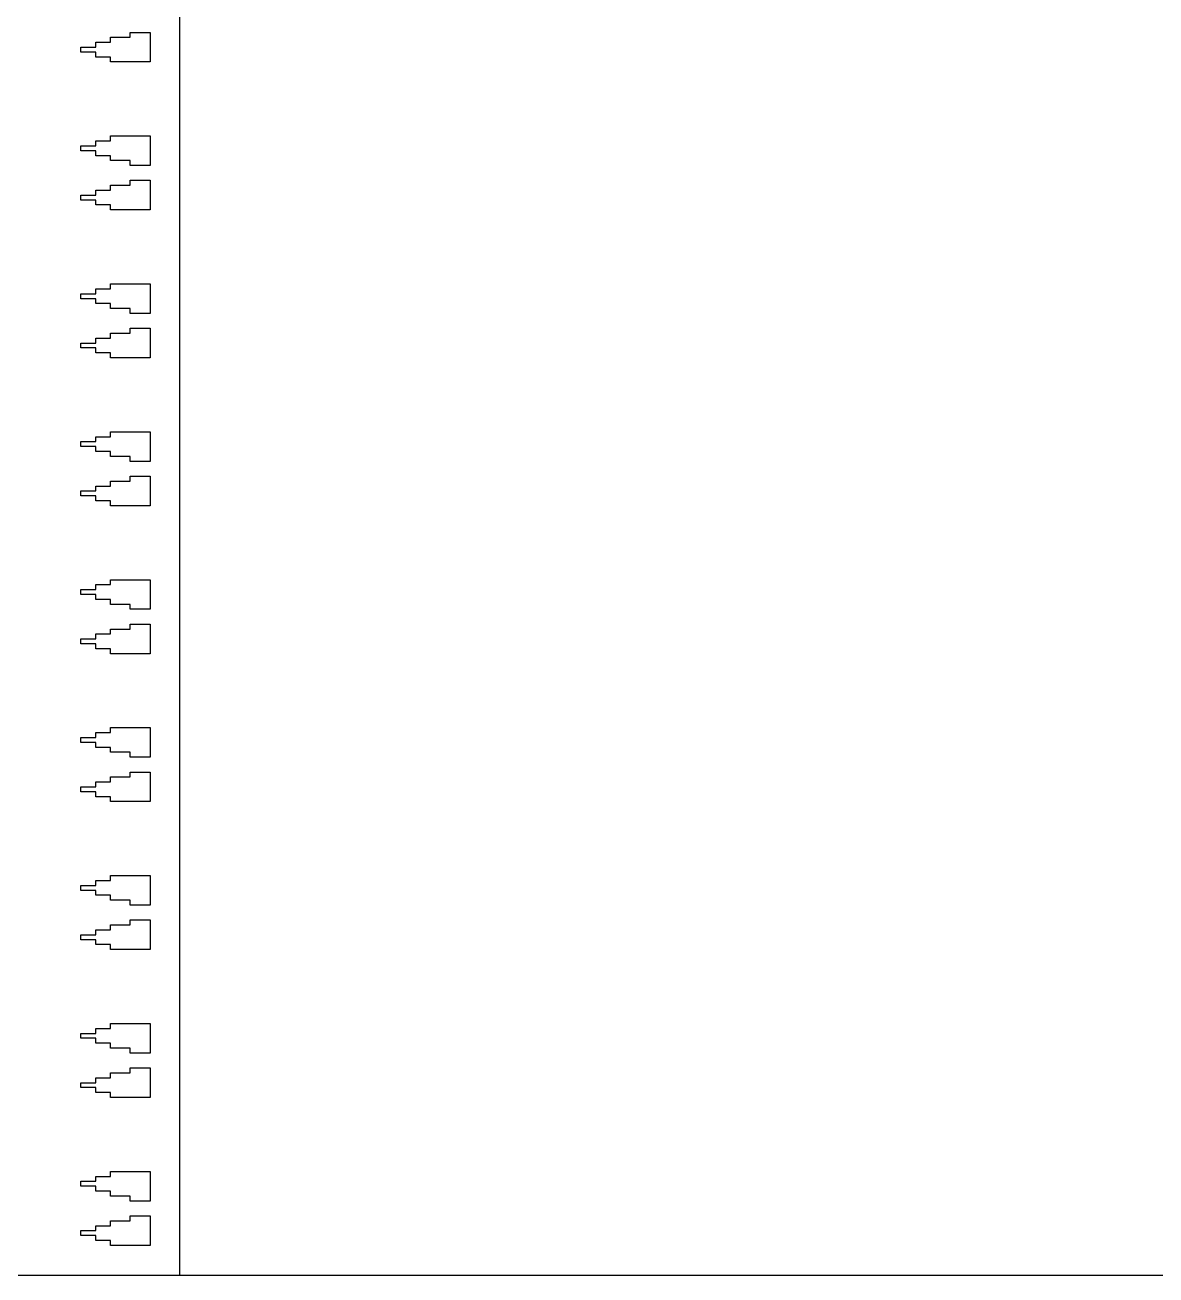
# Model space of a CAD drawing. Extents: x -38350 to 38650, y -35000 to 36000.
# Drawn here: x 1228.7 to 1457.9, y -35000 to -34746.5 of the extents above; entities that cross this region are included whole.
import ezdxf

# ---------------------------------------------------------------- set-up
doc = ezdxf.new("R2010")
doc.units = 0
doc.header["$MEASUREMENT"] = 0
doc.layers.add('Layer1', color=10, linetype='Continuous')

msp = doc.modelspace()

# ---------------------------------------------------------------- linework, layer by layer
for p, q in [((1246, -34750), (1246, -34749)), ((1246, -34749), (1250, -34749)), ((1250, -34749), (1250, -34748)), ((1250, -34748), (1254, -34748)), ((1254, -34748), (1254, -34754)), ((1240, -34752), (1240, -34751)), ((1240, -34751), (1243, -34751)), ((1243, -34752), (1240, -34752)), ((1243, -34751), (1243, -34750)), ((1243, -34750), (1246, -34750)), ((1243, -34753), (1243, -34752)), ((1246, -34753), (1243, -34753)), ((1246, -34754), (1246, -34753)), ((1254, -34754), (1246, -34754)), ((1243, -34771), (1243, -34770)), ((1243, -34770), (1246, -34770)), ((1246, -34770), (1246, -34769)), ((1246, -34769), (1254, -34769)), ((1254, -34769), (1254, -34775)), ((1240, -34772), (1240, -34771)), ((1240, -34771), (1243, -34771)), ((1243, -34772), (1240, -34772)), ((1243, -34773), (1243, -34772)), ((1246, -34773), (1243, -34773)), ((1246, -34774), (1246, -34773)), ((1250, -34774), (1246, -34774)), ((1250, -34775), (1250, -34774)), ((1254, -34775), (1250, -34775)), ((1243, -34781), (1243, -34780)), ((1243, -34780), (1246, -34780)), ((1246, -34780), (1246, -34779)), ((1246, -34779), (1250, -34779)), ((1250, -34779), (1250, -34778)), ((1250, -34778), (1254, -34778)), ((1254, -34778), (1254, -34784)), ((1240, -34782), (1240, -34781)), ((1240, -34781), (1243, -34781)), ((1243, -34782), (1240, -34782)), ((1243, -34783), (1243, -34782)), ((1246, -34783), (1243, -34783)), ((1246, -34784), (1246, -34783)), ((1254, -34784), (1246, -34784)), ((1243, -34801), (1243, -34800)), ((1243, -34800), (1246, -34800)), ((1246, -34800), (1246, -34799)), ((1246, -34799), (1254, -34799)), ((1254, -34799), (1254, -34805)), ((1240, -34802), (1240, -34801)), ((1240, -34801), (1243, -34801)), ((1243, -34802), (1240, -34802)), ((1243, -34803), (1243, -34802)), ((1246, -34803), (1243, -34803)), ((1246, -34804), (1246, -34803)), ((1250, -34804), (1246, -34804)), ((1250, -34805), (1250, -34804)), ((1254, -34805), (1250, -34805)), ((1250, -34809), (1250, -34808)), ((1250, -34808), (1254, -34808)), ((1254, -34808), (1254, -34814)), ((1243, -34811), (1243, -34810)), ((1243, -34810), (1246, -34810)), ((1246, -34810), (1246, -34809)), ((1246, -34809), (1250, -34809)), ((1240, -34812), (1240, -34811)), ((1240, -34811), (1243, -34811)), ((1243, -34812), (1240, -34812)), ((1243, -34813), (1243, -34812)), ((1246, -34813), (1243, -34813)), ((1246, -34814), (1246, -34813)), ((1254, -34814), (1246, -34814)), ((1243, -34831), (1243, -34830)), ((1243, -34830), (1246, -34830)), ((1246, -34830), (1246, -34829)), ((1246, -34829), (1254, -34829)), ((1254, -34829), (1254, -34835)), ((1240, -34832), (1240, -34831)), ((1240, -34831), (1243, -34831)), ((1243, -34832), (1240, -34832)), ((1243, -34833), (1243, -34832)), ((1246, -34833), (1243, -34833)), ((1246, -34834), (1246, -34833)), ((1250, -34834), (1246, -34834)), ((1250, -34835), (1250, -34834)), ((1254, -34835), (1250, -34835)), ((1250, -34839), (1250, -34838)), ((1250, -34838), (1254, -34838)), ((1254, -34838), (1254, -34844)), ((1240, -34842), (1240, -34841)), ((1240, -34841), (1243, -34841)), ((1243, -34841), (1243, -34840)), ((1243, -34840), (1246, -34840)), ((1246, -34840), (1246, -34839)), ((1246, -34839), (1250, -34839)), ((1243, -34842), (1240, -34842)), ((1243, -34843), (1243, -34842)), ((1246, -34843), (1243, -34843)), ((1246, -34844), (1246, -34843)), ((1254, -34844), (1246, -34844)), ((1240, -34862), (1240, -34861)), ((1240, -34861), (1243, -34861)), ((1243, -34861), (1243, -34860)), ((1243, -34860), (1246, -34860)), ((1246, -34860), (1246, -34859)), ((1246, -34859), (1254, -34859)), ((1254, -34859), (1254, -34865)), ((1243, -34862), (1240, -34862)), ((1243, -34863), (1243, -34862)), ((1246, -34863), (1243, -34863)), ((1246, -34864), (1246, -34863)), ((1250, -34864), (1246, -34864)), ((1250, -34865), (1250, -34864)), ((1254, -34865), (1250, -34865)), ((1250, -34869), (1250, -34868)), ((1250, -34868), (1254, -34868)), ((1254, -34868), (1254, -34874)), ((1240, -34872), (1240, -34871)), ((1240, -34871), (1243, -34871)), ((1243, -34871), (1243, -34870)), ((1243, -34870), (1246, -34870)), ((1246, -34870), (1246, -34869)), ((1246, -34869), (1250, -34869)), ((1243, -34872), (1240, -34872)), ((1243, -34873), (1243, -34872)), ((1246, -34873), (1243, -34873)), ((1246, -34874), (1246, -34873)), ((1254, -34874), (1246, -34874)), ((1246, -34890), (1246, -34889)), ((1246, -34889), (1254, -34889)), ((1254, -34889), (1254, -34895)), ((1240, -34892), (1240, -34891)), ((1240, -34891), (1243, -34891)), ((1243, -34891), (1243, -34890)), ((1243, -34890), (1246, -34890)), ((1243, -34892), (1240, -34892)), ((1243, -34893), (1243, -34892)), ((1246, -34893), (1243, -34893)), ((1246, -34894), (1246, -34893)), ((1250, -34894), (1246, -34894)), ((1250, -34895), (1250, -34894)), ((1254, -34895), (1250, -34895)), ((1246, -34900), (1246, -34899)), ((1246, -34899), (1250, -34899)), ((1250, -34899), (1250, -34898)), ((1250, -34898), (1254, -34898)), ((1254, -34898), (1254, -34904)), ((1240, -34902), (1240, -34901)), ((1240, -34901), (1243, -34901)), ((1243, -34901), (1243, -34900)), ((1243, -34900), (1246, -34900)), ((1243, -34902), (1240, -34902)), ((1243, -34903), (1243, -34902)), ((1246, -34903), (1243, -34903)), ((1246, -34904), (1246, -34903)), ((1254, -34904), (1246, -34904)), ((1246, -34920), (1246, -34919)), ((1246, -34919), (1254, -34919)), ((1254, -34919), (1254, -34925)), ((1240, -34922), (1240, -34921)), ((1240, -34921), (1243, -34921)), ((1243, -34922), (1240, -34922)), ((1243, -34921), (1243, -34920)), ((1243, -34920), (1246, -34920)), ((1243, -34923), (1243, -34922)), ((1246, -34923), (1243, -34923)), ((1246, -34924), (1246, -34923)), ((1250, -34924), (1246, -34924)), ((1250, -34925), (1250, -34924)), ((1254, -34925), (1250, -34925)), ((1246, -34930), (1246, -34929)), ((1246, -34929), (1250, -34929)), ((1250, -34929), (1250, -34928)), ((1250, -34928), (1254, -34928)), ((1254, -34928), (1254, -34934)), ((1240, -34932), (1240, -34931)), ((1240, -34931), (1243, -34931)), ((1243, -34932), (1240, -34932)), ((1243, -34931), (1243, -34930)), ((1243, -34930), (1246, -34930)), ((1243, -34933), (1243, -34932)), ((1246, -34933), (1243, -34933)), ((1246, -34934), (1246, -34933)), ((1254, -34934), (1246, -34934)), ((1243, -34951), (1243, -34950)), ((1243, -34950), (1246, -34950)), ((1246, -34950), (1246, -34949)), ((1246, -34949), (1254, -34949)), ((1254, -34949), (1254, -34955)), ((1240, -34952), (1240, -34951)), ((1240, -34951), (1243, -34951)), ((1243, -34952), (1240, -34952)), ((1243, -34953), (1243, -34952)), ((1246, -34953), (1243, -34953)), ((1246, -34954), (1246, -34953)), ((1250, -34954), (1246, -34954)), ((1250, -34955), (1250, -34954)), ((1254, -34955), (1250, -34955)), ((1243, -34961), (1243, -34960)), ((1243, -34960), (1246, -34960)), ((1246, -34960), (1246, -34959)), ((1246, -34959), (1250, -34959)), ((1250, -34959), (1250, -34958)), ((1250, -34958), (1254, -34958)), ((1254, -34958), (1254, -34964)), ((1240, -34962), (1240, -34961)), ((1240, -34961), (1243, -34961)), ((1243, -34962), (1240, -34962)), ((1243, -34963), (1243, -34962)), ((1246, -34963), (1243, -34963)), ((1246, -34964), (1246, -34963)), ((1254, -34964), (1246, -34964)), ((1243, -34981), (1243, -34980)), ((1243, -34980), (1246, -34980)), ((1246, -34980), (1246, -34979)), ((1246, -34979), (1254, -34979)), ((1254, -34979), (1254, -34985)), ((1240, -34982), (1240, -34981)), ((1240, -34981), (1243, -34981)), ((1243, -34982), (1240, -34982)), ((1243, -34983), (1243, -34982)), ((1246, -34983), (1243, -34983)), ((1246, -34984), (1246, -34983)), ((1250, -34984), (1246, -34984)), ((1250, -34985), (1250, -34984)), ((1254, -34985), (1250, -34985)), ((1250, -34989), (1250, -34988)), ((1250, -34988), (1254, -34988)), ((1254, -34988), (1254, -34994)), ((1243, -34991), (1243, -34990)), ((1243, -34990), (1246, -34990)), ((1246, -34990), (1246, -34989)), ((1246, -34989), (1250, -34989)), ((1240, -34992), (1240, -34991)), ((1240, -34991), (1243, -34991)), ((1243, -34992), (1240, -34992)), ((1243, -34993), (1243, -34992)), ((1246, -34993), (1243, -34993)), ((1246, -34994), (1246, -34993)), ((1254, -34994), (1246, -34994)), ((-4500, -35000), (7500, -35000))]:
    msp.add_line(p, q)
at = {"layer": 'Layer1'}
for p, q in [((1260, -34000), (1260, -35000)), ((1260, -35000), (7500, -35000))]:
    msp.add_line(p, q, dxfattribs=at)

doc.saveas('drawing.dxf')
